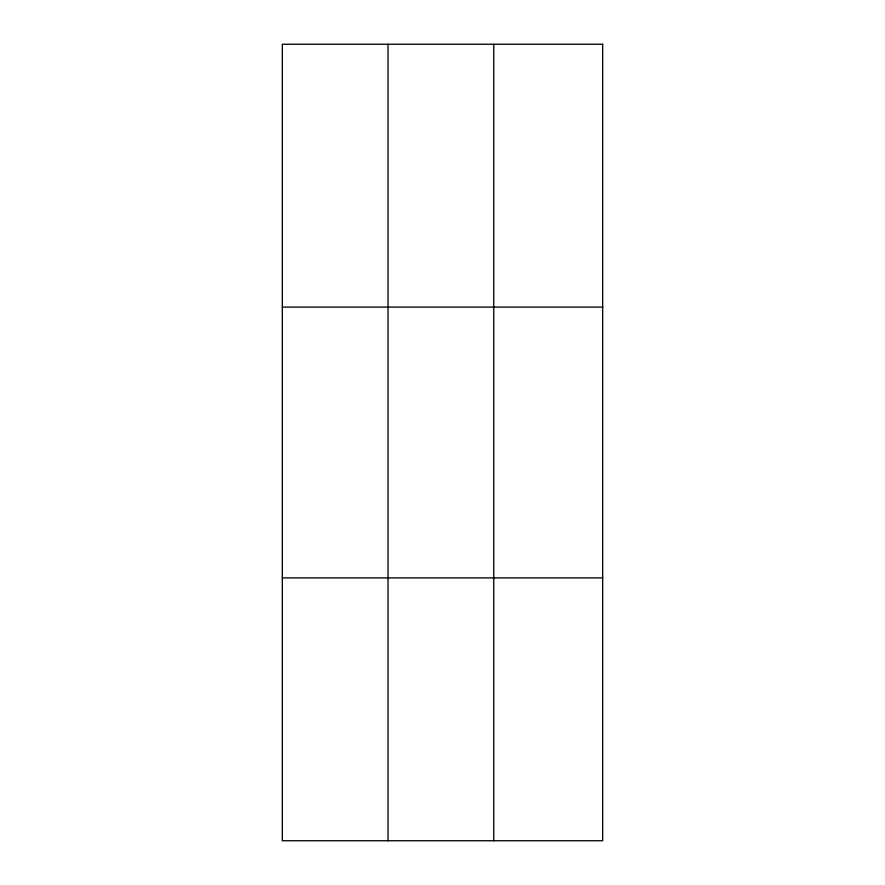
<?xml version="1.0" encoding="UTF-8"?>
<svg xmlns="http://www.w3.org/2000/svg" width="885" height="885" viewBox="0 0 885 885"><rect width="100%" height="100%" fill="white"/><g stroke="black" fill="none" stroke-linecap="round" stroke-linejoin="round"><path stroke-width="1.33" d="M388.039 840.75L388.039 44.25M493.753 840.75L493.753 44.25M282.326 307.095L602.674 307.095M282.326 577.905L602.674 577.905M602.674 44.25L602.674 840.75L282.326 840.75L282.326 44.25L602.674 44.25"/></g></svg>
